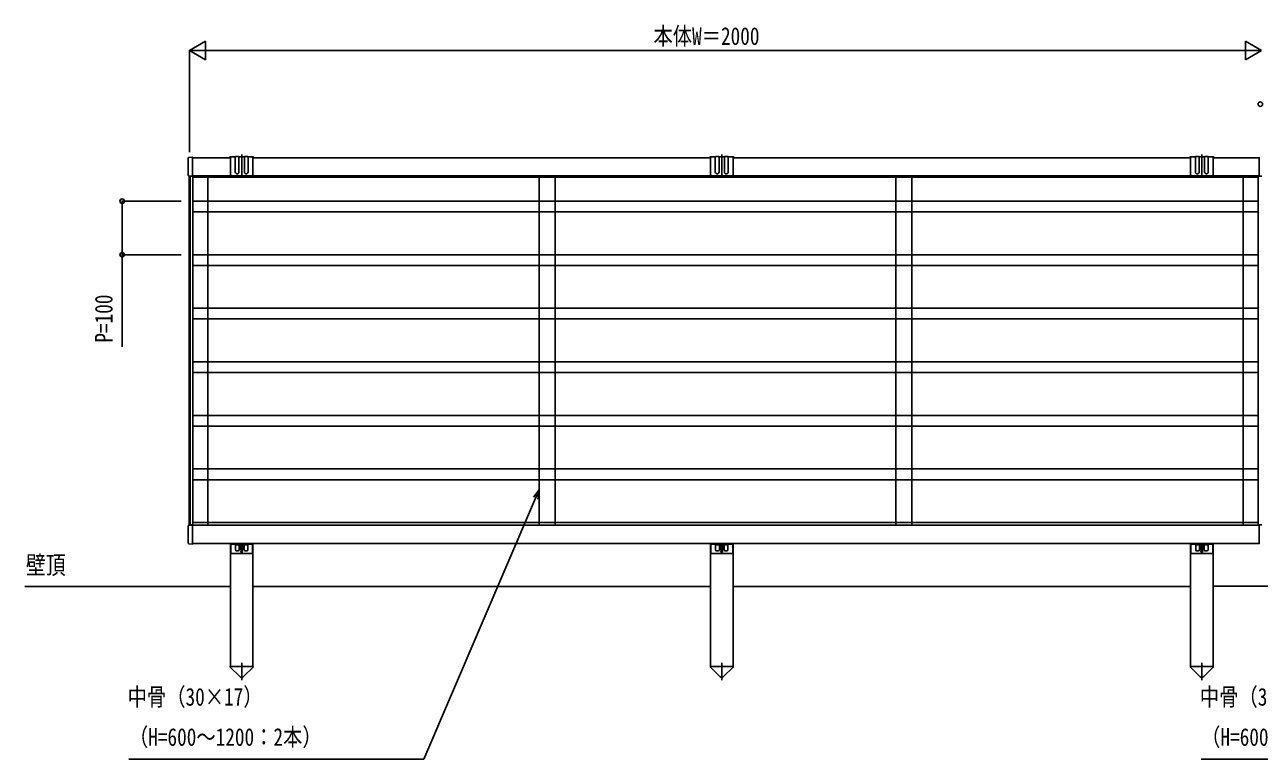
# Model space of a CAD drawing. Units: millimetres, scale not verified. Extents: x -4205 to 4205, y -2970 to 2970.
# Drawn here: x -1673 to 630, y -209 to 1163 of the extents above; entities that cross this region are included whole.
import ezdxf
from ezdxf.enums import TextEntityAlignment as Align

# ---------------------------------------------------------------- set-up
doc = ezdxf.new("R2010")
doc.units = ezdxf.units.MM
doc.header["$LTSCALE"] = 16
for name, color, linetype in [('0-1_USER1', 3, 'Continuous'), ('0-3_YKK_A1', 4, 'Continuous'), ('0-4_YKK_D', 6, 'Continuous')]:
    doc.layers.add(name, color=color, linetype=linetype)
doc.styles.add('ＭＳ ゴシック', font='')
doc.styles.get('ＭＳ ゴシック').set_extended_font_data('MS Gothic')

msp = doc.modelspace()

# ---------------------------------------------------------------- linework, layer by layer
at = {"layer": '0-3_YKK_A1'}
for p, q in [((-1367.48, 913.99), (-1367.48, 881.35)), ((-1359.8, 915.4), (-1366.54, 914.99)), ((-1359.48, 914.22), (-1288.98, 914.22)), ((-1279.98, 915.72), (-1288.98, 915.72)), ((-1288.98, 915.72), (-1288.98, 882.71)), ((-1279.98, 915.72), (-1279.98, 887.71)), ((-1278.98, 916.72), (-1273.98, 916.72)), ((-1262.98, 915.72), (-1272.98, 915.72)), ((-1272.98, 915.72), (-1272.98, 887.71)), ((-1267.98, 876.64), (-1267.98, 920.42)), ((-1262.98, 915.72), (-1262.98, 887.71)), ((-1256.98, 916.72), (-1261.98, 916.72)), ((-1246.98, 915.72), (-1255.98, 915.72)), ((-1255.98, 915.72), (-1255.98, 887.71)), ((-1246.98, 915.72), (-1246.98, 882.71)), ((-1246.98, 914.22), (-393.48, 914.22)), ((-384.48, 915.72), (-393.48, 915.72)), ((-393.48, 915.72), (-393.48, 882.71)), ((-384.48, 915.72), (-384.48, 887.71)), ((-383.48, 916.72), (-378.48, 916.72)), ((-367.48, 915.72), (-377.48, 915.72)), ((-377.48, 915.72), (-377.48, 887.71)), ((-372.48, 876.64), (-372.48, 920.42)), ((-367.48, 915.72), (-367.48, 887.71)), ((-361.48, 916.72), (-366.48, 916.72)), ((-351.48, 915.72), (-360.48, 915.72)), ((-360.48, 915.72), (-360.48, 887.71)), ((-351.48, 915.72), (-351.48, 882.71)), ((-351.48, 914.22), (502.02, 914.22)), ((511.02, 915.72), (502.02, 915.72)), ((502.02, 915.72), (502.02, 882.71)), ((511.02, 915.72), (511.02, 887.71)), ((512.02, 916.72), (517.02, 916.72)), ((528.02, 915.72), (518.02, 915.72)), ((518.02, 915.72), (518.02, 887.71)), ((523.02, 876.64), (523.02, 920.42)), ((528.02, 915.72), (528.02, 887.71)), ((534.02, 916.72), (529.02, 916.72)), ((544.02, 915.72), (535.02, 915.72)), ((535.02, 915.72), (535.02, 887.71)), ((544.02, 915.72), (544.02, 882.71)), ((544.02, 914.22), (630.02, 914.22)), ((630.02, 914.16), (630.02, 914.95)), ((630.02, 880.92), (630.02, 914.16)), ((-1359.8, 879.94), (-1366.54, 880.35)), ((-1365.98, 879.72), (-1358.98, 879.72)), ((-1365.98, 879.72), (-1365.98, 228.72)), ((-1363.98, 879.72), (-1363.98, 228.72)), ((630.02, 880.22), (-1359.48, 880.22)), ((628.02, 878.22), (-1358.98, 878.22)), ((-1330.98, 228.22), (-1330.98, 880.22)), ((-1286.98, 880.71), (-1268.69, 880.71)), ((-1267.27, 880.71), (-1248.98, 880.71)), ((-712.98, 228.22), (-712.98, 880.22)), ((-682.98, 228.22), (-682.98, 880.22)), ((-391.48, 880.71), (-373.19, 880.71)), ((-371.77, 880.71), (-353.48, 880.71)), ((-47.98, 228.22), (-47.98, 880.22)), ((-17.98, 228.22), (-17.98, 880.22)), ((504.02, 880.71), (522.31, 880.71)), ((523.73, 880.71), (542.02, 880.71)), ((600.02, 228.22), (600.02, 880.22)), ((635.02, 879.72), (628.02, 879.72)), ((630.02, 880.12), (630.02, 880.92)), ((628.02, 833.22), (-1358.98, 833.22)), ((628.02, 813.22), (-1358.98, 813.22)), ((628.02, 733.22), (-1358.98, 733.22)), ((628.02, 713.22), (-1358.98, 713.22)), ((628.02, 633.22), (-1358.98, 633.22)), ((628.02, 613.22), (-1358.98, 613.22)), ((628.02, 533.22), (-1358.98, 533.22)), ((628.02, 513.22), (-1358.98, 513.22)), ((628.02, 433.22), (-1358.98, 433.22)), ((628.02, 413.22), (-1358.98, 413.22)), ((628.02, 333.22), (-1358.98, 333.22)), ((628.02, 313.22), (-1358.98, 313.22)), ((628.02, 233.22), (-1358.98, 233.22)), ((-1367.48, 194.45), (-1367.48, 227.09)), ((-1359.8, 228.5), (-1366.54, 228.09)), ((-1359.48, 228.22), (630.02, 228.22)), ((630.02, 228.32), (630.02, 227.52)), ((630.02, 227.52), (630.02, 194.28)), ((-1359.8, 193.04), (-1366.54, 193.45)), ((630.02, 194.22), (-1359.48, 194.22)), ((-1288.98, 194.22), (-1288.98, -35.78)), ((-1288.48, 194.22), (-1288.48, 188.18)), ((-1288.48, 192.72), (-1279.48, 192.72)), ((-1288.48, 187.26), (-1288.48, 177.22)), ((-1279.48, 194.22), (-1279.48, 182.22)), ((-1278.48, 191.72), (-1273.48, 191.72)), ((-1272.53, 186.22), (-1263.43, 186.22)), ((-1272.48, 182.22), (-1272.48, 194.22)), ((-1272.48, 192.72), (-1263.48, 192.72)), ((-1270.06, 186.57), (-1270.06, 185.87)), ((-1270.06, 186.57), (-1268.83, 186.57)), ((-1270.06, 185.87), (-1268.83, 185.87)), ((-1268.33, 188.3), (-1267.63, 188.3)), ((-1268.33, 188.3), (-1268.33, 187.07)), ((-1268.33, 185.37), (-1268.33, 184.15)), ((-1267.98, 181.67), (-1267.98, 190.77)), ((-1267.63, 188.3), (-1267.63, 187.07)), ((-1267.63, 185.37), (-1267.63, 184.15)), ((-1267.13, 186.57), (-1265.91, 186.57)), ((-1267.13, 185.87), (-1265.91, 185.87)), ((-1265.91, 186.57), (-1265.91, 185.87)), ((-1263.48, 182.22), (-1263.48, 194.22)), ((-1257.48, 191.72), (-1262.48, 191.72)), ((-1256.48, 194.22), (-1256.48, 182.22)), ((-1256.48, 192.72), (-1247.48, 192.72)), ((-1247.48, 194.22), (-1247.48, 188.18)), ((-1247.48, 187.26), (-1247.48, 177.22)), ((-1246.98, 194.22), (-1246.98, -35.78)), ((-393.48, 194.22), (-393.48, -35.78)), ((-392.98, 194.22), (-392.98, 188.18)), ((-392.98, 192.72), (-383.98, 192.72)), ((-392.98, 187.26), (-392.98, 177.22)), ((-383.98, 194.22), (-383.98, 182.22)), ((-382.98, 191.72), (-377.98, 191.72)), ((-377.03, 186.22), (-367.93, 186.22)), ((-376.98, 182.22), (-376.98, 194.22)), ((-376.98, 192.72), (-367.98, 192.72)), ((-374.56, 186.57), (-374.56, 185.87)), ((-374.56, 186.57), (-373.33, 186.57)), ((-374.56, 185.87), (-373.33, 185.87)), ((-372.83, 188.3), (-372.13, 188.3)), ((-372.83, 188.3), (-372.83, 187.07)), ((-372.83, 185.37), (-372.83, 184.15)), ((-372.48, 181.67), (-372.48, 190.77)), ((-372.13, 188.3), (-372.13, 187.07)), ((-372.13, 185.37), (-372.13, 184.15)), ((-371.63, 186.57), (-370.41, 186.57)), ((-371.63, 185.87), (-370.41, 185.87)), ((-370.41, 186.57), (-370.41, 185.87)), ((-367.98, 182.22), (-367.98, 194.22)), ((-361.98, 191.72), (-366.98, 191.72)), ((-360.98, 194.22), (-360.98, 182.22)), ((-360.98, 192.72), (-351.98, 192.72)), ((-351.98, 194.22), (-351.98, 188.18)), ((-351.98, 187.26), (-351.98, 177.22)), ((-351.48, 194.22), (-351.48, -35.78)), ((502.02, 194.22), (502.02, -35.78)), ((502.52, 194.22), (502.52, 188.18)), ((502.52, 192.72), (511.52, 192.72)), ((502.52, 187.26), (502.52, 177.22)), ((511.52, 194.22), (511.52, 182.22)), ((512.52, 191.72), (517.52, 191.72)), ((518.47, 186.22), (527.57, 186.22)), ((518.52, 182.22), (518.52, 194.22)), ((518.52, 192.72), (527.52, 192.72)), ((520.94, 186.57), (520.94, 185.87)), ((520.94, 186.57), (522.17, 186.57)), ((520.94, 185.87), (522.17, 185.87)), ((522.67, 188.3), (523.37, 188.3)), ((522.67, 188.3), (522.67, 187.07)), ((522.67, 185.37), (522.67, 184.15)), ((523.02, 181.67), (523.02, 190.77)), ((523.37, 188.3), (523.37, 187.07)), ((523.37, 185.37), (523.37, 184.15)), ((523.87, 186.57), (525.09, 186.57)), ((523.87, 185.87), (525.09, 185.87)), ((525.09, 186.57), (525.09, 185.87)), ((527.52, 182.22), (527.52, 194.22)), ((533.52, 191.72), (528.52, 191.72)), ((534.52, 194.22), (534.52, 182.22)), ((534.52, 192.72), (543.52, 192.72)), ((543.52, 194.22), (543.52, 188.18)), ((543.52, 187.26), (543.52, 177.22)), ((544.02, 194.22), (544.02, -35.78)), ((630.02, 194.28), (630.02, 193.49)), ((-1286.48, 175.22), (-1249.48, 175.22)), ((-1277.48, 180.22), (-1274.48, 180.22)), ((-1268.33, 184.15), (-1267.63, 184.15)), ((-1258.48, 180.22), (-1261.48, 180.22)), ((-390.98, 175.22), (-353.98, 175.22)), ((-381.98, 180.22), (-378.98, 180.22)), ((-372.83, 184.15), (-372.13, 184.15)), ((-362.98, 180.22), (-365.98, 180.22)), ((504.52, 175.22), (541.52, 175.22)), ((513.52, 180.22), (516.52, 180.22)), ((522.67, 184.15), (523.37, 184.15)), ((532.52, 180.22), (529.52, 180.22)), ((-1288.98, 113.73), (-1672.7, 113.73)), ((-1288.98, 113.73), (-1672.7, 113.73)), ((-393.48, 113.73), (-1246.98, 113.73)), ((502.02, 113.73), (-351.48, 113.73)), ((544.02, 114.22), (1509.02, 114.22)), ((-1289.18, -36.78), (-1289.18, -35.78)), ((-1289.18, -35.78), (-1246.78, -35.78)), ((-1289.18, -36.78), (-1271.5, -54.33)), ((-1267.98, -61.29), (-1267.98, -28.81)), ((-1246.78, -36.78), (-1264.46, -54.33)), ((-1246.78, -35.78), (-1246.78, -36.78)), ((-393.68, -36.78), (-393.68, -35.78)), ((-393.68, -35.78), (-351.28, -35.78)), ((-393.68, -36.78), (-376, -54.33)), ((-372.48, -61.29), (-372.48, -28.81)), ((-351.28, -36.78), (-368.96, -54.33)), ((-351.28, -35.78), (-351.28, -36.78)), ((501.82, -36.78), (501.82, -35.78)), ((501.82, -35.78), (544.22, -35.78)), ((501.82, -36.78), (519.5, -54.33)), ((523.02, -61.29), (523.02, -28.81)), ((544.22, -36.78), (526.54, -54.33)), ((544.22, -35.78), (544.22, -36.78))]:
    msp.add_line(p, q, dxfattribs=at)
for points in [[(-1359.48, 880.24), (-1359.48, 880.92), (-1359.48, 914.42), (-1359.48, 915.1)], [(-1358.98, 879.72), (-1358.98, 228.72), (-1365.98, 228.72)], [(628.02, 879.72), (628.02, 228.72), (635.02, 228.72)], [(-1359.48, 228.2), (-1359.48, 227.52), (-1359.48, 194.02), (-1359.48, 193.34)]]:
    msp.add_lwpolyline(points, dxfattribs=at)
for centre, radius in [((-1267.98, 186.22), 4.25), ((-372.48, 186.22), 4.25), ((523.02, 186.22), 4.25), ((-1267.98, 179.22), 1.65), ((-372.48, 179.22), 1.65), ((523.02, 179.22), 1.65)]:
    msp.add_circle(centre, radius, dxfattribs=at)
for centre, radius, start, end in [((-1366.48, 913.99), 1, 93.5, 180), ((-1359.78, 915.1), 0.3, 0, 93.5), ((-1288.98, 913.72), 2, 90, 165.52249), ((-1278.98, 915.72), 1, 90, 180), ((-1273.98, 915.72), 1, 0, 90), ((-1261.98, 915.72), 1, 90, 180), ((-1256.98, 915.72), 1, 0, 90), ((-1246.98, 913.72), 2, 14.47751, 90), ((-393.48, 913.72), 2, 90, 165.52249), ((-383.48, 915.72), 1, 90, 180), ((-378.48, 915.72), 1, 0, 90), ((-366.48, 915.72), 1, 90, 180), ((-361.48, 915.72), 1, 0, 90), ((-351.48, 913.72), 2, 14.47751, 90), ((502.02, 913.72), 2, 90, 165.52249), ((512.02, 915.72), 1, 90, 180), ((517.02, 915.72), 1, 0, 90), ((529.02, 915.72), 1, 90, 180), ((534.02, 915.72), 1, 0, 90), ((544.02, 913.72), 2, 14.49329, 90), ((630.22, 914.95), 0.2, 93.5, 180), ((-1366.48, 881.35), 1, 180, 266.5), ((-1359.78, 880.24), 0.3, 266.5, 0), ((-1286.98, 882.71), 2, 180, 270), ((-1276.48, 887.71), 3.5, 180, 0), ((-1267.98, 880.01), 1, 44.427, 135.573), ((-1259.48, 887.71), 3.5, 180, 0), ((-1248.98, 882.71), 2, 270, 0), ((-391.48, 882.71), 2, 180, 270), ((-380.98, 887.71), 3.5, 180, 0), ((-372.48, 880.01), 1, 44.427, 135.573), ((-363.98, 887.71), 3.5, 180, 0), ((-353.48, 882.71), 2, 270, 0), ((504.02, 882.71), 2, 180, 270), ((514.52, 887.71), 3.5, 180, 0), ((523.02, 880.01), 1, 44.427, 135.573), ((531.52, 887.71), 3.5, 180, 0), ((542.02, 882.71), 2, 270, 0), ((630.22, 880.12), 0.202, 179.93968, 269.38321), ((-1366.48, 227.09), 1, 93.5, 180), ((-1359.78, 228.2), 0.3, 0, 93.5), ((630.22, 228.32), 0.202, 90.61679, 180.06032), ((-1366.48, 194.45), 1, 180, 266.5), ((-1359.78, 193.34), 0.3, 266.5, 0), ((-1288.68, 187.72), 0.5, 293.57818, 66.42182), ((-1278.48, 192.72), 1, 180, 270), ((-1273.48, 192.72), 1, 270, 0), ((-1268.83, 187.07), 0.5, 270, 0), ((-1268.83, 185.37), 0.5, 0, 90), ((-1267.13, 187.07), 0.5, 180, 270), ((-1267.13, 185.37), 0.5, 90, 180), ((-1262.48, 192.72), 1, 180, 270), ((-1257.48, 192.72), 1, 270, 0), ((-1247.28, 187.72), 0.5, 113.57818, 246.42182), ((-393.18, 187.72), 0.5, 293.57818, 66.42182), ((-382.98, 192.72), 1, 180, 270), ((-377.98, 192.72), 1, 270, 0), ((-373.33, 187.07), 0.5, 270, 0), ((-373.33, 185.37), 0.5, 0, 90), ((-371.63, 187.07), 0.5, 180, 270), ((-371.63, 185.37), 0.5, 90, 180), ((-366.98, 192.72), 1, 180, 270), ((-361.98, 192.72), 1, 270, 0), ((-351.78, 187.72), 0.5, 113.57818, 246.42182), ((502.32, 187.72), 0.5, 293.57818, 66.42182), ((512.52, 192.72), 1, 180, 270), ((517.52, 192.72), 1, 270, 0), ((522.17, 187.07), 0.5, 270, 0), ((522.17, 185.37), 0.5, 0, 90), ((523.87, 187.07), 0.5, 180, 270), ((523.87, 185.37), 0.5, 90, 180), ((528.52, 192.72), 1, 180, 270), ((533.52, 192.72), 1, 270, 0), ((543.72, 187.72), 0.5, 113.57818, 246.42182), ((630.22, 193.49), 0.2, 180, 266.5), ((-1286.48, 177.22), 2, 180, 270), ((-1277.48, 182.22), 2, 180, 270), ((-1274.48, 182.22), 2, 270, 0), ((-1261.48, 182.22), 2, 180, 270), ((-1258.48, 182.22), 2, 270, 0), ((-1249.48, 177.22), 2, 270, 0), ((-390.98, 177.22), 2, 180, 270), ((-381.98, 182.22), 2, 180, 270), ((-378.98, 182.22), 2, 270, 0), ((-365.98, 182.22), 2, 180, 270), ((-362.98, 182.22), 2, 270, 0), ((-353.98, 177.22), 2, 270, 0), ((504.52, 177.22), 2, 180, 270), ((513.52, 182.22), 2, 180, 270), ((516.52, 182.22), 2, 270, 0), ((529.52, 182.22), 2, 180, 270), ((532.52, 182.22), 2, 270, 0), ((541.52, 177.22), 2, 270, 0), ((-1267.98, -50.78), 5, 225.20979, 314.79021), ((-372.48, -50.78), 5, 225.20979, 314.79021), ((523.02, -50.78), 5, 225.20979, 314.79021)]:
    msp.add_arc(centre, radius, start, end, dxfattribs=at)
at = {"layer": '0-4_YKK_D'}
for p, q in [((-1365.48, 1114.22), (-1335.17, 1131.72)), ((-1335.17, 1096.72), (-1335.17, 1131.72)), ((634.52, 1114.22), (604.21, 1131.72)), ((604.21, 1131.72), (604.21, 1096.72)), ((-1365.48, 924.36), (-1365.48, 1115.22)), ((-1365.48, 1114.22), (-1335.17, 1096.72)), ((-1365.48, 1114.22), (-1304.86, 1114.22)), ((-1330.48, 1114.22), (599.52, 1114.22)), ((634.52, 1114.22), (573.9, 1114.22)), ((634.52, 1114.22), (604.21, 1096.72)), ((-1380.98, 833.22), (-1491.98, 833.22)), ((-1380.98, 733.22), (-1491.98, 733.22))]:
    msp.add_line(p, q, dxfattribs=at)
for points in [[(-1490.98, 833.22), (-1490.98, 733.22), (-1490.98, 561.02)], [(-712.98, 294.26), (-719.67, 278.63), (-928.28, -208.88), (-1478.28, -208.88)], [(-723.86, 280.42), (-712.98, 294.26), (-715.48, 276.84)], [(1287.02, 294.26), (1280.33, 278.63), (1071.72, -208.88), (521.72, -208.88)]]:
    msp.add_lwpolyline(points, dxfattribs=at)
for centre in [(632.02, 1014.22), (-1490.98, 833.22), (-1490.98, 733.22)]:
    msp.add_circle(centre, 4.25, dxfattribs=at)

# ---------------------------------------------------------------- texts
at = {"layer": '0-1_USER1', "style": 'ＭＳ ゴシック', "width": 0.8}
msp.add_text('壁頂', height=33.99, dxfattribs=at).set_placement((-1670.43, 126.57), align=Align.BOTTOM_LEFT)
at = {"layer": '0-4_YKK_D', "style": 'ＭＳ ゴシック', "width": 0.8}
for s, p in [('本体W＝2000', (-499.88, 1115.02)), ('中骨（30×17）', (-1480.68, -118.58)), ('中骨（30×17）', (519.32, -118.58)), ('（H=600～1200：2本）', (-1478.28, -193.58)), ('（H=600～1200：2本）', (521.72, -193.58))]:
    msp.add_text(s, height=32.99, dxfattribs=at).set_placement(p, align=Align.BOTTOM_LEFT)
msp.add_text('P=100', height=32.99, rotation=90, dxfattribs=at).set_placement((-1498.98, 569.02), align=Align.BOTTOM_LEFT)

doc.saveas('drawing.dxf')
